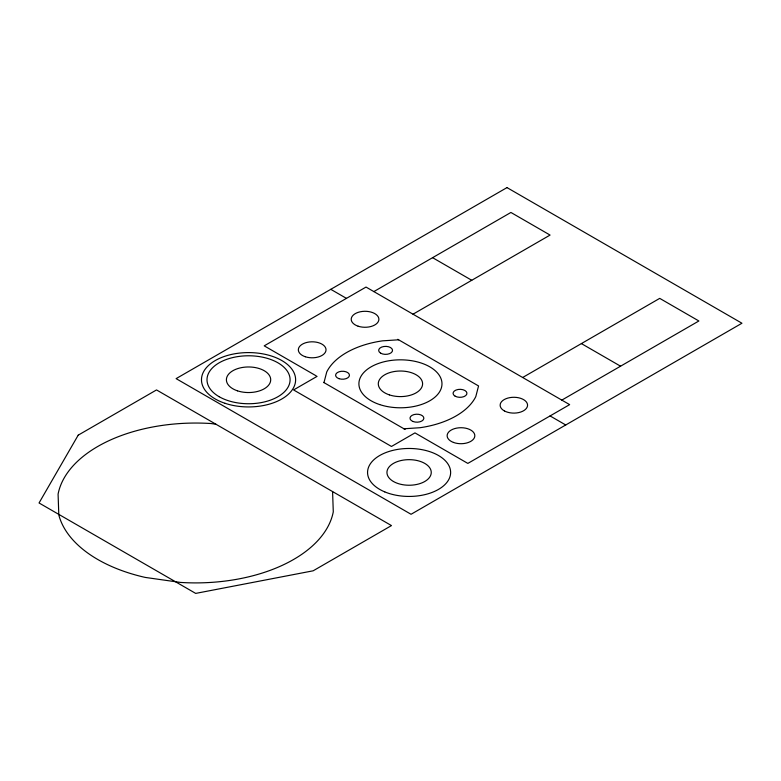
<?xml version="1.0" encoding="UTF-8"?>
<svg xmlns="http://www.w3.org/2000/svg" width="781" height="781" viewBox="0 0 781 781"><rect width="100%" height="100%" fill="white"/><g stroke="black" fill="none" stroke-linecap="round" stroke-linejoin="round"><path stroke-width="1.17" d="M323.978 382.612L326.741 371.951A77.534 44.761 0 0 1 382.505 340.848L398.613 339.794M373.855 291.586L510.911 212.461L550.068 235.071L413.012 314.196M317.076 376.374L293.578 389.934L391.476 446.459L414.975 432.889L467.839 463.406L569.652 404.626L366.025 287.066L264.212 345.846L316.256 375.895M522.665 377.496L659.72 298.371L698.878 320.981L561.822 400.106M403.933 428.779L420.032 427.715A77.534 44.761 0 0 0 475.795 396.621L478.558 385.951L397.773 339.305M215.937 424.239L211.016 423.536A138.452 79.935 0 0 0 58.087 494.129L58.809 514.991A138.452 79.935 0 0 0 145.266 577.423L180.352 582.411A138.452 79.935 0 0 0 333.282 511.828L332.579 491.581M432.596 257.681L471.753 280.281M581.396 343.591L620.553 366.191M330.783 289.331L346.442 298.371M550.068 415.931L565.737 424.981M323.607 382.397L405.124 429.462M78.207 435.154L39.05 502.974L195.689 593.404L313.161 570.804L391.476 525.584L156.522 389.934L78.207 435.154M506.996 187.596L176.106 378.629L411.06 514.279L741.95 323.236L506.996 187.596M389.368 394.883A22.151 12.789 0 0 0 422.599 383.813A22.151 12.789 0 0 0 389.368 372.732A22.151 12.789 0 0 0 389.368 394.883M379.683 404.578A41.53 23.977 0 0 0 441.978 383.813A41.53 23.977 0 0 0 379.683 363.038A41.53 23.977 0 0 0 379.683 404.578M358.128 326.204A13.843 7.995 0 0 0 378.892 319.283A13.843 7.995 0 0 0 358.128 312.361A13.843 7.995 0 0 0 358.128 326.204M305.264 356.732A13.843 7.995 0 0 0 326.028 349.81A13.843 7.995 0 0 0 305.264 342.879A13.843 7.995 0 0 0 305.264 356.732M504.399 410.923A13.707 7.908 0 0 0 527.175 407.057A13.707 7.908 0 0 0 509.973 397.607A13.707 7.908 0 0 0 504.399 410.923M453.429 442.417A13.843 7.995 0 0 0 474.809 436.149A13.843 7.995 0 0 0 454.718 428.584A13.843 7.995 0 0 0 453.429 442.417M384.73 491.874A41.53 23.977 0 0 0 450.412 474.926A41.53 23.977 0 0 0 392.16 450.559A41.53 23.977 0 0 0 384.73 491.874M225.016 403.299A47.075 27.179 0 0 0 295.618 379.761A47.075 27.179 0 0 0 225.016 356.224A47.075 27.179 0 0 0 225.016 403.299M455.108 396.152A6.922 3.993 0 0 0 466.696 394.356A6.922 3.993 0 0 0 458.213 389.465A6.922 3.993 0 0 0 455.108 396.152M412.973 421.476A6.922 3.993 0 0 0 423.829 418.538A6.922 3.993 0 0 0 413.998 414.574A6.922 3.993 0 0 0 412.973 421.476M380.708 353.197A6.922 3.993 0 0 0 392.296 351.401A6.922 3.993 0 0 0 383.813 346.51A6.922 3.993 0 0 0 380.708 353.197M339.071 378.697A6.922 3.993 0 0 0 349.449 375.241A6.922 3.993 0 0 0 339.071 371.776A6.922 3.993 0 0 0 339.071 378.697M237.473 390.832A22.151 12.789 0 0 0 270.704 379.761A22.151 12.789 0 0 0 237.473 368.681A22.151 12.789 0 0 0 237.473 390.832M219.178 396.719A41.53 23.977 0 0 0 288.667 385.97A41.53 23.977 0 0 0 237.795 356.595A41.53 23.977 0 0 0 219.178 396.719M393.439 481.496A22.151 12.789 0 0 0 430.497 475.766A22.151 12.789 0 0 0 403.367 460.097A22.151 12.789 0 0 0 393.439 481.496"/></g></svg>
